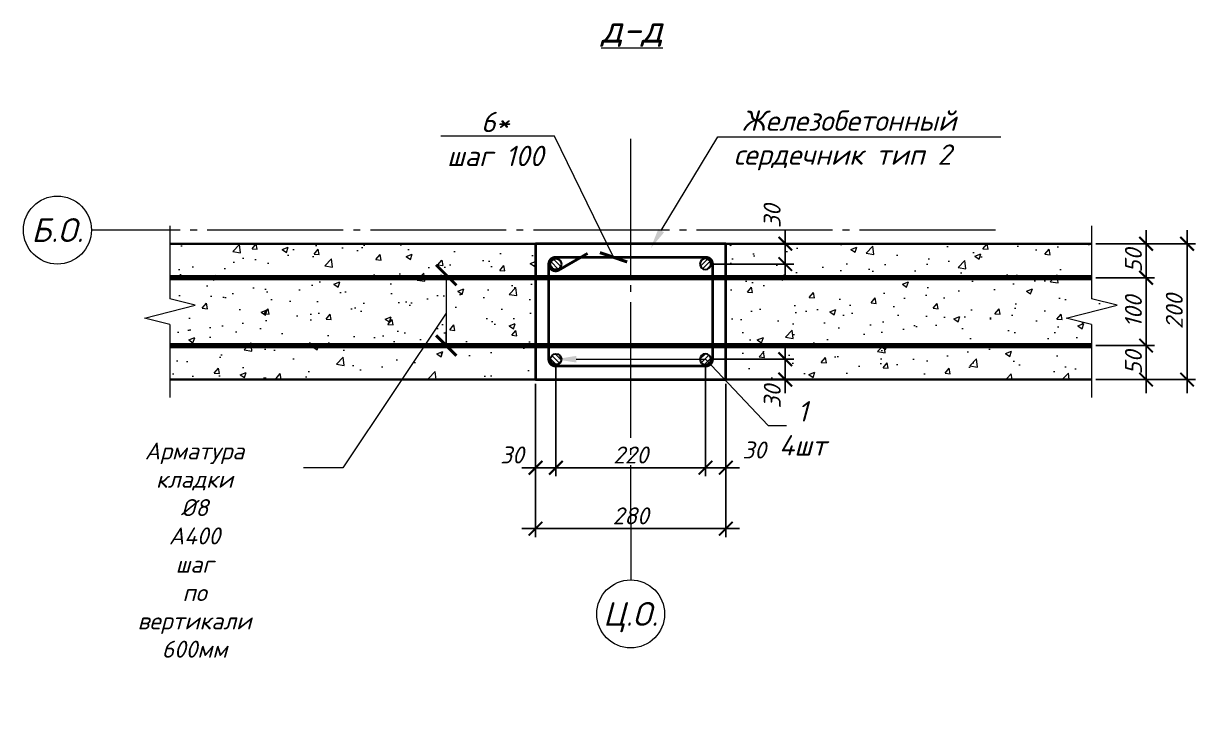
# Model space of a CAD drawing. Header units: millimetres. Extents: x -69292 to 68568, y 17750 to 120236.
# Drawn here: x 16162 to 17887, y 33291 to 34298 of the extents above; entities that cross this region are included whole.
import ezdxf
from ezdxf import colors
from ezdxf.entities.mleader import LeaderData, LeaderLine
from ezdxf.enums import TextEntityAlignment as Align
from ezdxf.math import Vec2, Vec3

# ---------------------------------------------------------------- set-up
doc = ezdxf.new("R2010")
doc.units = ezdxf.units.MM
doc.header["$PDMODE"] = 3
doc.linetypes.add('GOST2.303 5', pattern=[24, 20, -1.5, 1, -1.5])
doc.layers.get('0').update_dxf_attribs({"lineweight": 5})
doc.layers.get('Defpoints').update_dxf_attribs({"lineweight": 0})
for name, color, linetype, lineweight in [('#Dimensions', 7, 'Continuous', 9), ('#Арматура', 152, 'Continuous', 30), ('#Бетон разрез', 22, 'Continuous', 40), ('#Выноски', 7, 'Continuous', 15), ('#Газобетон', 152, 'Continuous', 35), ('#Оси', 7, 'Continuous', 9), ('k_ Каркасы', 66, 'Continuous', 0), ('k_ Размеры', 7, 'Continuous', 15)]:
    doc.layers.add(name, color=color, linetype=linetype, lineweight=lineweight)
doc.layers.add('#Hatch', color=7, linetype='Continuous', lineweight=5, true_color=0x525252)
doc.styles.add('GOST 2.304', font='isocpeui.ttf')
doc.styles.add('STEP PR', font='isocpeui.ttf')
doc.dimstyles.new('SPDS', dxfattribs={"dimscale": 10, "dimtxt": 2.5, "dimasz": 2, "dimexe": 1.25, "dimexo": 0.625, "dimtad": 1, "dimdec": 0, "dimrnd": 0.001, "dimtxsty": 'STEP PR', "dimblk": 'ARCHTICK', "dimcen": 2.5, "dimdle": 2, "dimclrd": 256, "dimclre": 256, "dimclrt": 7, "dimadec": 0, "dimazin": 2, "dimtfac": 0.75, "dimtdec": 0, "dimtmove": 1, "dimatfit": 3, "dimfxl": 1, "dimtolj": 1, "dimarcsym": 1})

# ---------------------------------------------------------------- blocks, each defined once
blk = doc.blocks.new('*U6')
at = {"layer": '#Арматура', "lineweight": 0}
h = blk.add_hatch(dxfattribs=at)
h.set_pattern_fill('ANSI31', scale=1.6)
edge = h.paths.add_edge_path()
edge.add_arc((0, 8), 8, 0, 360)
blk.add_circle((0, 8), 8)
blk = doc.blocks.new('*U97')
at = {"color": 0, "linetype": 'ByBlock', "lineweight": -2}
for p, q in [((3.583, 0), (3.896, 1.25)), ((3.896, 1.25), (4.521, -1.25)), ((3.583, 0), (0, 0)), ((4.521, -1.25), (4.833, 0)), ((8.417, 0), (4.833, 0))]:
    blk.add_line(p, q, dxfattribs=at)
blk = doc.blocks.new('_ArchTick')
at = {"color": 0, "linetype": 'ByBlock', "const_width": 0.15}
blk.add_lwpolyline([(-0.5, -0.5), (0.5, 0.5)], dxfattribs=at)
blk = doc.blocks.new('_None')
blk = doc.blocks.new('*D98')
at = {"layer": 'Defpoints', "color": 0, "transparency": 16777216}
for p in [(17734.1, 33973.7), (17734.1, 33923.7), (17814.4, 33923.7)]:
    blk.add_point(p, dxfattribs=at)
at = {"layer": 'k_ Размеры', "lineweight": -2, "transparency": 16777216}
for p, q in [((17814.4, 33993.7), (17814.4, 33903.7)), ((17740.3, 33973.7), (17826.9, 33973.7)), ((17740.3, 33923.7), (17826.9, 33923.7))]:
    blk.add_line(p, q, dxfattribs=at)
at = {"layer": 'k_ Размеры', "lineweight": -2, "transparency": 16777216, "xscale": 20, "yscale": 20, "zscale": 20}
for p, rotation in [((17814.4, 33973.7), 90), ((17814.4, 33923.7), 270)]:
    blk.add_blockref('_ArchTick', p, dxfattribs=dict(at, rotation=rotation))
at = {"layer": 'k_ Размеры', "color": 7, "transparency": 16777216, "insert": (17795.7, 33948.7), "char_height": 25, "attachment_point": 5, "rotation": 90, "style": 'STEP PR'}
blk.add_mtext('\\A1;50', dxfattribs=at)
blk = doc.blocks.new('*D99')
at = {"layer": 'Defpoints', "color": 0, "transparency": 16777216}
for p in [(17734.1, 33923.7), (17734.1, 33823.7), (17814.4, 33823.7)]:
    blk.add_point(p, dxfattribs=at)
at = {"layer": 'k_ Размеры', "lineweight": -2, "transparency": 16777216}
for p, q in [((17814.4, 33943.7), (17814.4, 33803.7)), ((17740.3, 33923.7), (17826.9, 33923.7)), ((17740.3, 33823.7), (17826.9, 33823.7))]:
    blk.add_line(p, q, dxfattribs=at)
at = {"layer": 'k_ Размеры', "lineweight": -2, "transparency": 16777216, "xscale": 20, "yscale": 20, "zscale": 20}
for p, rotation in [((17814.4, 33923.7), 90), ((17814.4, 33823.7), 270)]:
    blk.add_blockref('_ArchTick', p, dxfattribs=dict(at, rotation=rotation))
at = {"layer": 'k_ Размеры', "color": 7, "transparency": 16777216, "insert": (17795.7, 33873.7), "char_height": 25, "attachment_point": 5, "rotation": 90, "style": 'STEP PR'}
blk.add_mtext('\\A1;100', dxfattribs=at)
blk = doc.blocks.new('*D100')
at = {"layer": 'Defpoints', "color": 0, "transparency": 16777216}
for p in [(17734.1, 33823.7), (17734.1, 33773.7), (17814.4, 33773.7)]:
    blk.add_point(p, dxfattribs=at)
at = {"layer": 'k_ Размеры', "lineweight": -2, "transparency": 16777216}
for p, q in [((17814.4, 33843.7), (17814.4, 33753.7)), ((17740.3, 33823.7), (17826.9, 33823.7)), ((17740.3, 33773.7), (17826.9, 33773.7))]:
    blk.add_line(p, q, dxfattribs=at)
at = {"layer": 'k_ Размеры', "lineweight": -2, "transparency": 16777216, "xscale": 20, "yscale": 20, "zscale": 20}
for p, rotation in [((17814.4, 33823.7), 90), ((17814.4, 33773.7), 270)]:
    blk.add_blockref('_ArchTick', p, dxfattribs=dict(at, rotation=rotation))
at = {"layer": 'k_ Размеры', "color": 7, "transparency": 16777216, "insert": (17795.7, 33798.7), "char_height": 25, "attachment_point": 5, "rotation": 90, "style": 'STEP PR'}
blk.add_mtext('\\A1;50', dxfattribs=at)
blk = doc.blocks.new('*D101')
at = {"layer": 'Defpoints', "color": 0, "transparency": 16777216}
for p in [(17734.1, 33973.7), (17734.1, 33773.7), (17874.7, 33773.7)]:
    blk.add_point(p, dxfattribs=at)
at = {"layer": 'k_ Размеры', "lineweight": -2, "transparency": 16777216}
for p, q in [((17874.7, 33993.7), (17874.7, 33753.7)), ((17740.3, 33973.7), (17887.2, 33973.7)), ((17740.3, 33773.7), (17887.2, 33773.7))]:
    blk.add_line(p, q, dxfattribs=at)
at = {"layer": 'k_ Размеры', "lineweight": -2, "transparency": 16777216, "xscale": 20, "yscale": 20, "zscale": 20}
for p, rotation in [((17874.7, 33973.7), 90), ((17874.7, 33773.7), 270)]:
    blk.add_blockref('_ArchTick', p, dxfattribs=dict(at, rotation=rotation))
at = {"layer": 'k_ Размеры', "color": 7, "transparency": 16777216, "insert": (17855.9, 33873.7), "char_height": 25, "attachment_point": 5, "rotation": 90, "style": 'STEP PR'}
blk.add_mtext('\\A1;200', dxfattribs=at)
blk = doc.blocks.new('*D102')
at = {"layer": 'Defpoints', "color": 0, "transparency": 16777216}
for p in [(16945.9, 33803.7), (16915.9, 33773.7), (16945.9, 33644.1)]:
    blk.add_point(p, dxfattribs=at)
at = {"layer": 'k_ Размеры', "lineweight": -2, "transparency": 16777216}
for p, q in [((16945.9, 33797.4), (16945.9, 33631.6)), ((16915.9, 33767.4), (16915.9, 33631.6)), ((16895.9, 33644.1), (16965.9, 33644.1))]:
    blk.add_line(p, q, dxfattribs=at)
at = {"layer": 'k_ Размеры', "lineweight": -2, "transparency": 16777216, "xscale": 20, "yscale": 20, "zscale": 20, "rotation": 180}
blk.add_blockref('_ArchTick', (16915.9, 33644.1), dxfattribs=at)
at = {"layer": 'k_ Размеры', "lineweight": -2, "transparency": 16777216, "xscale": 20, "yscale": 20, "zscale": 20}
blk.add_blockref('_ArchTick', (16945.9, 33644.1), dxfattribs=at)
at = {"layer": 'k_ Размеры', "color": 7, "transparency": 16777216, "insert": (16881.2, 33662.8), "char_height": 25, "attachment_point": 5, "style": 'STEP PR'}
blk.add_mtext('\\A1;30', dxfattribs=at)
blk = doc.blocks.new('*D103')
at = {"layer": 'Defpoints', "color": 0, "transparency": 16777216}
for p in [(16945.9, 33803.7), (17165.9, 33803.7), (17165.9, 33644.1)]:
    blk.add_point(p, dxfattribs=at)
at = {"layer": 'k_ Размеры', "lineweight": -2, "transparency": 16777216}
for p, q in [((16945.9, 33797.4), (16945.9, 33631.6)), ((17165.9, 33797.4), (17165.9, 33631.6)), ((16925.9, 33644.1), (17185.9, 33644.1))]:
    blk.add_line(p, q, dxfattribs=at)
at = {"layer": 'k_ Размеры', "lineweight": -2, "transparency": 16777216, "xscale": 20, "yscale": 20, "zscale": 20, "rotation": 180}
blk.add_blockref('_ArchTick', (16945.9, 33644.1), dxfattribs=at)
at = {"layer": 'k_ Размеры', "lineweight": -2, "transparency": 16777216, "xscale": 20, "yscale": 20, "zscale": 20}
blk.add_blockref('_ArchTick', (17165.9, 33644.1), dxfattribs=at)
at = {"layer": 'k_ Размеры', "color": 7, "transparency": 16777216, "insert": (17055.9, 33662.8), "char_height": 25, "attachment_point": 5, "style": 'STEP PR'}
blk.add_mtext('\\A1;220', dxfattribs=at)
blk = doc.blocks.new('*D104')
at = {"layer": 'Defpoints', "color": 0, "transparency": 16777216}
for p in [(17165.9, 33803.7), (17195.9, 33773.7), (17195.9, 33644.1)]:
    blk.add_point(p, dxfattribs=at)
at = {"layer": 'k_ Размеры', "lineweight": -2, "transparency": 16777216}
for p, q in [((17165.9, 33797.4), (17165.9, 33631.6)), ((17195.9, 33767.4), (17195.9, 33631.6)), ((17145.9, 33644.1), (17215.9, 33644.1))]:
    blk.add_line(p, q, dxfattribs=at)
at = {"layer": 'k_ Размеры', "lineweight": -2, "transparency": 16777216, "xscale": 20, "yscale": 20, "zscale": 20, "rotation": 180}
blk.add_blockref('_ArchTick', (17165.9, 33644.1), dxfattribs=at)
at = {"layer": 'k_ Размеры', "lineweight": -2, "transparency": 16777216, "xscale": 20, "yscale": 20, "zscale": 20}
blk.add_blockref('_ArchTick', (17195.9, 33644.1), dxfattribs=at)
at = {"layer": 'k_ Размеры', "color": 7, "transparency": 16777216, "insert": (17237.6, 33670.1), "char_height": 25, "attachment_point": 5, "style": 'STEP PR'}
blk.add_mtext('\\A1;30', dxfattribs=at)
blk = doc.blocks.new('*D105')
at = {"layer": 'Defpoints', "color": 0, "transparency": 16777216}
for p in [(16915.9, 33773.7), (17195.9, 33773.7), (17195.9, 33554.4)]:
    blk.add_point(p, dxfattribs=at)
at = {"layer": 'k_ Размеры', "lineweight": -2, "transparency": 16777216}
for p, q in [((16915.9, 33767.4), (16915.9, 33541.9)), ((17195.9, 33767.4), (17195.9, 33541.9)), ((16895.9, 33554.4), (17215.9, 33554.4))]:
    blk.add_line(p, q, dxfattribs=at)
at = {"layer": 'k_ Размеры', "lineweight": -2, "transparency": 16777216, "xscale": 20, "yscale": 20, "zscale": 20, "rotation": 180}
blk.add_blockref('_ArchTick', (16915.9, 33554.4), dxfattribs=at)
at = {"layer": 'k_ Размеры', "lineweight": -2, "transparency": 16777216, "xscale": 20, "yscale": 20, "zscale": 20}
blk.add_blockref('_ArchTick', (17195.9, 33554.4), dxfattribs=at)
at = {"layer": 'k_ Размеры', "color": 7, "transparency": 16777216, "insert": (17055.9, 33573.2), "char_height": 25, "attachment_point": 5, "style": 'STEP PR'}
blk.add_mtext('\\A1;280', dxfattribs=at)
blk = doc.blocks.new('*D106')
at = {"layer": 'Defpoints', "color": 0, "transparency": 16777216}
for p in [(17195.9, 33973.7), (17166.4, 33943.7), (17283.4, 33943.7)]:
    blk.add_point(p, dxfattribs=at)
at = {"layer": 'k_ Размеры', "lineweight": -2, "transparency": 16777216}
for p, q in [((17283.4, 33993.7), (17283.4, 33923.7)), ((17202.1, 33973.7), (17295.9, 33973.7)), ((17172.7, 33943.7), (17295.9, 33943.7))]:
    blk.add_line(p, q, dxfattribs=at)
at = {"layer": 'k_ Размеры', "lineweight": -2, "transparency": 16777216, "xscale": 20, "yscale": 20, "zscale": 20}
for p, rotation in [((17283.4, 33973.7), 90), ((17283.4, 33943.7), 270)]:
    blk.add_blockref('_ArchTick', p, dxfattribs=dict(at, rotation=rotation))
at = {"layer": 'k_ Размеры', "color": 7, "transparency": 16777216, "insert": (17264, 34014.1), "char_height": 25, "attachment_point": 5, "rotation": 90, "style": 'STEP PR'}
blk.add_mtext('\\A1;30', dxfattribs=at)
blk = doc.blocks.new('*D107')
at = {"layer": 'Defpoints', "color": 0, "transparency": 16777216}
for p in [(17166.4, 33803.7), (17165.9, 33773.7), (17283.4, 33773.7)]:
    blk.add_point(p, dxfattribs=at)
at = {"layer": 'k_ Размеры', "lineweight": -2, "transparency": 16777216}
for p, q in [((17283.4, 33823.7), (17283.4, 33753.7)), ((17172.7, 33803.7), (17295.9, 33803.7)), ((17172.1, 33773.7), (17295.9, 33773.7))]:
    blk.add_line(p, q, dxfattribs=at)
at = {"layer": 'k_ Размеры', "lineweight": -2, "transparency": 16777216, "xscale": 20, "yscale": 20, "zscale": 20}
for p, rotation in [((17283.4, 33803.7), 90), ((17283.4, 33773.7), 270)]:
    blk.add_blockref('_ArchTick', p, dxfattribs=dict(at, rotation=rotation))
at = {"layer": 'k_ Размеры', "color": 7, "transparency": 16777216, "insert": (17264.3, 33748.5), "char_height": 25, "attachment_point": 5, "rotation": 90, "style": 'STEP PR'}
blk.add_mtext('\\A1;30', dxfattribs=at)

msp = doc.modelspace()

# ---------------------------------------------------------------- hatches: boundary and pattern name
at = {"layer": '#Hatch'}
h = msp.add_hatch(dxfattribs=at)
h.set_pattern_fill('AR-CONC', color=256, scale=0.5)
h.set_pattern_definition([(50, (-1485.6, -5062.62), (91.09233, -7.96954), [9.525, -104.775]), (355, (-1485.6, -5062.62), (-17.62171, 95.52842), [7.62, -83.8203]), (100.45144, (-1478.01, -5063.28), (73.47062, 87.55888), [8.095, -89.04512]), (46.1842, (-1485.6, -5037.22), (135.53952, -21.02116), [14.2875, -157.1625]), (96.63556, (-1474.31, -5038.97), (118.70207, 123.71306), [12.1425, -133.5678]), (351.18415, (-1485.6, -5037.22), (118.70207, 123.71306), [11.43, -125.72987]), (21, (-1472.9, -5043.57), (75.8072, -51.1326), [9.525, -104.775]), (326, (-1472.9, -5043.57), (30.90101, 92.09398), [7.62, -83.82]), (71.45144, (-1466.59, -5047.83), (106.70821, 40.96138), [8.095, -89.04497]), (37.5, (-1485.603, -5062.62), (1.544302, 42.27752), [0, -82.804, 0, -85.09, 0, -84.1375]), (7.5, (-1485.603, -5062.62), (33.40983, 50.090287), [0, -48.514, 0, -80.899, 0, -32.0675]), (327.5, (-1513.924, -5062.62), (67.795298, -2.864372), [0, -31.75, 0, -99.06, 0, -131.445]), (317.5, (-1526.624, -5062.62), (74.06459, 12.713246), [0, -41.275, 0, -65.786, 0, -93.345])])
h.paths.add_polyline_path([(16915.9, 33773.7), (16915.9, 33973.7), (16377.7, 33973.7), (16377.7, 33892.4), (16415.2, 33883), (16340.2, 33864.3), (16377.7, 33854.9), (16377.7, 33773.7)])
h.paths.add_polyline_path([(17734.1, 33773.7), (17734.1, 33854.9), (17696.6, 33864.3), (17771.6, 33883), (17734.1, 33892.4), (17734.1, 33973.7), (17195.9, 33973.7), (17195.9, 33773.7)])

# ---------------------------------------------------------------- linework, layer by layer
at = {"layer": '#Арматура', "const_width": 8}
for points in [[(17055.6, 33923.7), (16377.7, 33923.7)], [(17055.6, 33923.7), (17734.1, 33923.7)], [(17055.7, 33823.7), (16377.7, 33823.7)], [(17055.7, 33823.7), (17734.1, 33823.7)]]:
    msp.add_lwpolyline(points, dxfattribs=at)
at = {"layer": '#Бетон разрез'}
msp.add_lwpolyline([(16915.9, 33773.7), (17195.9, 33773.7), (17195.9, 33973.7), (16915.9, 33973.7)], close=True, dxfattribs=at)
at = {"layer": '#Газобетон'}
for points in [[(16915.9, 33973.7), (16377.7, 33973.7)], [(17195.9, 33973.7), (17734.1, 33973.7)], [(16915.9, 33773.7), (16377.7, 33773.7)], [(17195.9, 33773.7), (17734.1, 33773.7)]]:
    msp.add_lwpolyline(points, dxfattribs=at)
at = {"layer": '#Оси', "linetype": 'GOST2.303 5', "ltscale": 10}
for points in [[(17055.4, 34127.8), (17055.9, 33478.3), (17055.9, 33478.9)], [(17592.8, 33993.7), (16312.3, 33993.7), (16262.3, 33993.7)]]:
    msp.add_lwpolyline(points, dxfattribs=at)
at = {"layer": '#Оси', "linetype": 'Continuous', "ltscale": 100}
for centre in [(16212.3, 33993.7), (17055.9, 33428.9)]:
    msp.add_circle(centre, 50, dxfattribs=at)
at = {"layer": 'k_ Каркасы', "const_width": 4}
msp.add_lwpolyline([(16935.4, 33943.7), (16935.4, 33803.7, 0.414214), (16945.4, 33793.7), (17166.4, 33793.7, 0.414214), (17176.4, 33803.7), (17176.4, 33943.7, 0.414214), (17166.4, 33953.7), (16945.4, 33953.7, 0.414214), (16935.4, 33943.7, 0.414214), (16945.4, 33933.7, 0.098491), (16949.2, 33934.4), (16992.5, 33959.4)], format="xyb", dxfattribs=at)

# ---------------------------------------------------------------- block references
at = {"layer": '#Арматура', "rotation": 89.99999999999999}
for p in [(16953.9, 33943.7), (16953.9, 33803.7)]:
    msp.add_blockref('*U6', p, dxfattribs=at)
at = {"layer": '#Арматура', "xscale": -1, "rotation": 270}
for p in [(17157.9, 33943.7), (17157.9, 33803.7)]:
    msp.add_blockref('*U6', p, dxfattribs=at)
at = {"layer": '#Выноски', "xscale": 29.99999999999999, "yscale": 29.99999999999999, "zscale": 29.99999999999999, "rotation": 89.99999999993773}
msp.add_blockref('_ArchTick', (16784.5, 33823.7), dxfattribs=at)
at = {"xscale": -30, "yscale": -30, "zscale": -30, "rotation": 270}
for p in [(16377.7, 33747.4), (17734.1, 33747.4)]:
    msp.add_blockref('*U97', p, dxfattribs=at)

# ---------------------------------------------------------------- texts
at = {"layer": '#Dimensions', "style": 'STEP PR'}
msp.add_text('%%Uд-д', height=40, dxfattribs=at).set_placement((17057.8, 34269.7), align=Align.CENTER)
at = {"layer": '#Оси', "linetype": 'Continuous', "ltscale": 100, "style": 'GOST 2.304'}
for s, p in [('Б.О.', (16212.3, 33993.7)), ('Ц.О.', (17055.9, 33428.9))]:
    msp.add_text(s, height=35, dxfattribs=at).set_placement(p, align=Align.MIDDLE_CENTER)

# ---------------------------------------------------------------- dimensions: what is measured, and where the dimension line sits
at = {"layer": 'k_ Размеры'}
for base, p1, p2, picture, middle in [((17283.4, 33943.7), (17195.9, 33973.7), (17166.4, 33943.7), '*D106', (17282.8, 34014.1)), ((17283.4, 33773.7), (17166.4, 33803.7), (17165.9, 33773.7), '*D107', (17283.1, 33748.5))]:
    dim = msp.add_linear_dim(base=base, p1=p1, p2=p2, angle=90, dimstyle='SPDS', dxfattribs=at)
    dim.commit()
    dim.dimension.update_dxf_attribs({"geometry": picture, "text_midpoint": middle, "dimtype": 160})
for base, p1, p2, picture, middle in [((17814.4, 33923.7), (17734.1, 33973.7), (17734.1, 33923.7), '*D98', (17795.7, 33948.7)), ((17874.7, 33773.7), (17734.1, 33973.7), (17734.1, 33773.7), '*D101', (17855.9, 33873.7)), ((17814.4, 33823.7), (17734.1, 33923.7), (17734.1, 33823.7), '*D99', (17795.7, 33873.7)), ((17814.4, 33773.7), (17734.1, 33823.7), (17734.1, 33773.7), '*D100', (17795.7, 33798.7))]:
    dim = msp.add_linear_dim(base=base, p1=p1, p2=p2, angle=90, dimstyle='SPDS', dxfattribs=at)
    dim.commit()
    dim.dimension.update_dxf_attribs({"geometry": picture, "text_midpoint": middle})
for base, p1, p2, picture, middle in [((16945.9, 33644.1), (16915.9, 33773.7), (16945.9, 33803.7), '*D102', (16881.2, 33644.1)), ((17195.9, 33644.1), (17165.9, 33803.7), (17195.9, 33773.7), '*D104', (17237.6, 33651.3))]:
    dim = msp.add_linear_dim(base=base, p1=p1, p2=p2, dimstyle='SPDS', dxfattribs=at)
    dim.commit()
    dim.dimension.update_dxf_attribs({"geometry": picture, "text_midpoint": middle, "dimtype": 160})
for base, p1, p2, picture, middle in [((17165.9, 33644.1), (16945.9, 33803.7), (17165.9, 33803.7), '*D103', (17055.9, 33662.8)), ((17195.9, 33554.4), (16915.9, 33773.7), (17195.9, 33773.7), '*D105', (17055.9, 33573.2))]:
    dim = msp.add_linear_dim(base=base, p1=p1, p2=p2, dimstyle='SPDS', dxfattribs=at)
    dim.commit()
    dim.dimension.update_dxf_attribs({"geometry": picture, "text_midpoint": middle})

# ---------------------------------------------------------------- leaders
at = {"layer": '#Выноски'}
ml = msp.add_multileader_mtext('Standard', dxfattribs=at)
ml.set_content('\\A1; Железобетонный \\Pсердечник тип 2        ', color=256, style='STEP PR')
ml.set_leader_properties(color=256, linetype='ByLayer', lineweight=-1)
ml.build(insert=Vec2(0, 0))
ml.multileader.update_dxf_attribs({"text_left_attachment_type": 6, "text_right_attachment_type": 6, "dogleg_length": 0, "arrow_head_size": 30, "scale": 0.1})
ctx = ml.context
ctx.base_point, ctx.scale, ctx.char_height, ctx.arrow_head_size, ctx.landing_gap_size, ctx.plane_origin = Vec3(17184, 34130.8), 0.1, 30, 30, 12.5, Vec3(20335.5, 32996.3)
ctx.left_attachment, ctx.right_attachment, ctx.text_align_type = 6, 6, 1
notes = []
notes.append((ctx, [(0, (1, 1, 0), (17184, 34130.8), (1, 0), 0, [(3, [(17085.4, 33967.2)], 0, [])])]))
ctx.mtext.insert, ctx.mtext.rotation, ctx.mtext.alignment, ctx.mtext.flow_direction = Vec3(17367.7, 34169.8), 6.283185, 2, 5
ml = msp.add_multileader_mtext('Standard', dxfattribs=at)
ml.set_content('\\A1;6*\\Pшаг 100', color=256, style='STEP PR')
ml.set_leader_properties(color=256, linetype='ByLayer', lineweight=-1)
ml.set_arrow_properties(name='ARCHTICK')
ml.build(insert=Vec2(0, 0))
ml.multileader.update_dxf_attribs({"text_left_attachment_type": 6, "text_right_attachment_type": 6, "dogleg_length": 0, "arrow_head_size": 30, "scale": 0.1})
ctx = ml.context
ctx.base_point, ctx.scale, ctx.char_height, ctx.arrow_head_size, ctx.landing_gap_size, ctx.plane_origin = Vec3(16769.2, 34131.8), 0.1, 30, 30, 12.5, Vec3(17985.1, 33140)
ctx.left_attachment, ctx.right_attachment, ctx.text_align_type = 6, 6, 1
notes.append((ctx, [(1, (1, 1, 0), (16943.9, 34131.8), (-1, 0), 0, [(1, [(17030.7, 33953.7)], 0, [])])]))
ctx.mtext.insert, ctx.mtext.rotation, ctx.mtext.alignment, ctx.mtext.flow_direction = Vec3(16856.6, 34167.8), 6.283185, 2, 5
ml = msp.add_multileader_mtext('Standard', dxfattribs=at)
ml.set_content('{\\H0.83333x; }', color=256, style='STEP PR')
ml.set_leader_properties(color=256, linetype='ByLayer', lineweight=-1)
ml.set_arrow_properties(name='ARCHTICK')
ml.build(insert=Vec2(0, 0))
ml.multileader.update_dxf_attribs({"text_left_attachment_type": 6, "text_right_attachment_type": 6, "dogleg_length": 0, "arrow_head_size": 30, "scale": 0.1})
ctx = ml.context
ctx.base_point, ctx.scale, ctx.char_height, ctx.arrow_head_size, ctx.landing_gap_size, ctx.plane_origin, ctx.plane_x_axis, ctx.plane_y_axis = Vec3(16784.5, 33803.3), 0.1, 30, 30, 12.5, Vec3(18228.7, 36705.8), Vec3(0, 1), Vec3(-1, 0)
ctx.left_attachment, ctx.right_attachment, ctx.text_align_type = 6, 6, 1
notes.append((ctx, [(1, (1, 1, 0), (16784.5, 33843.8), (0, -1), 0, [(1, [(16784.5, 33927.5), (16784.5, 33823.7)], 0, [])])]))
ctx.mtext.insert, ctx.mtext.text_direction, ctx.mtext.rotation, ctx.mtext.alignment, ctx.mtext.flow_direction = Vec3(16754.5, 33823.6), Vec3(0, 1), 1.570796, 2, 5
ml = msp.add_multileader_mtext('Standard', dxfattribs=at)
ml.set_content('{\\H0.83333x;Арматура кладки\\P%%C8 А400 \\Pшаг по вертикали 600мм}', color=256, style='STEP PR')
ml.set_leader_properties(color=256, linetype='ByLayer', lineweight=-1)
ml.set_arrow_properties(name='NONE')
ml.build(insert=Vec2(0, 0))
ml.multileader.update_dxf_attribs({"text_left_attachment_type": 6, "text_right_attachment_type": 6, "dogleg_length": 0, "arrow_head_size": 30, "scale": 0.1})
ctx = ml.context
ctx.base_point, ctx.scale, ctx.char_height, ctx.arrow_head_size, ctx.landing_gap_size, ctx.plane_origin = Vec3(16195.9, 33643.7), 0.1, 30, 30, 12.5, Vec3(18968.3, 33100.1)
ctx.left_attachment, ctx.right_attachment, ctx.text_align_type = 6, 6, 1
notes.append((ctx, [(1, (1, 1, 0), (16632.1, 33643.7), (-1, 0), 0, [(1, [(16784.5, 33871.7)], 0, [])])]))
ctx.mtext.insert, ctx.mtext.rotation, ctx.mtext.width, ctx.mtext.defined_height, ctx.mtext.alignment, ctx.mtext.flow_direction = Vec3(16414, 33681.2), 6.283185, 445.167, 220, 2, 5
ml = msp.add_multileader_mtext('Standard', dxfattribs=at)
ml.set_content('\\A1; 1\\P4шт           ', color=256, style='STEP PR')
ml.set_leader_properties(color=256, linetype='ByLayer', lineweight=-1)
ml.build(insert=Vec2(0, 0))
ml.multileader.update_dxf_attribs({"text_left_attachment_type": 6, "text_right_attachment_type": 6, "dogleg_length": 0, "arrow_head_size": 30, "scale": 0.1})
ctx = ml.context
ctx.base_point, ctx.scale, ctx.char_height, ctx.arrow_head_size, ctx.landing_gap_size, ctx.plane_origin = Vec3(17258.1, 33706), 0.1, 30, 30, 12.5, Vec3(19876.5, 32613.7)
ctx.left_attachment, ctx.right_attachment, ctx.text_align_type = 6, 6, 1
notes.append((ctx, [(0, (1, 1, 0), (17258.1, 33706), (1, 0), 0, [(1, [(16945.9, 33803.7), (17165.9, 33803.7)], 0, [])])]))
ctx.mtext.insert, ctx.mtext.rotation, ctx.mtext.width, ctx.mtext.alignment, ctx.mtext.flow_direction = Vec3(17308.9, 33742), 6.283185, 143.204, 2, 5
for ctx, leaders in notes:
    for number, flags, end, landing, length, lines in leaders:
        leader = LeaderData()
        leader.index, (leader.has_last_leader_line, leader.has_dogleg_vector, leader.attachment_direction) = number, flags
        leader.last_leader_point, leader.dogleg_vector, leader.dogleg_length = Vec3(end), Vec3(landing), length
        for number, points, colour, breaks in lines:
            line = LeaderLine()
            line.index, line.vertices, line.color, line.breaks = number, Vec3.list(points), colors.encode_raw_color(colour), breaks
            leader.lines.append(line)
        ctx.leaders.append(leader)

doc.saveas('drawing.dxf')
